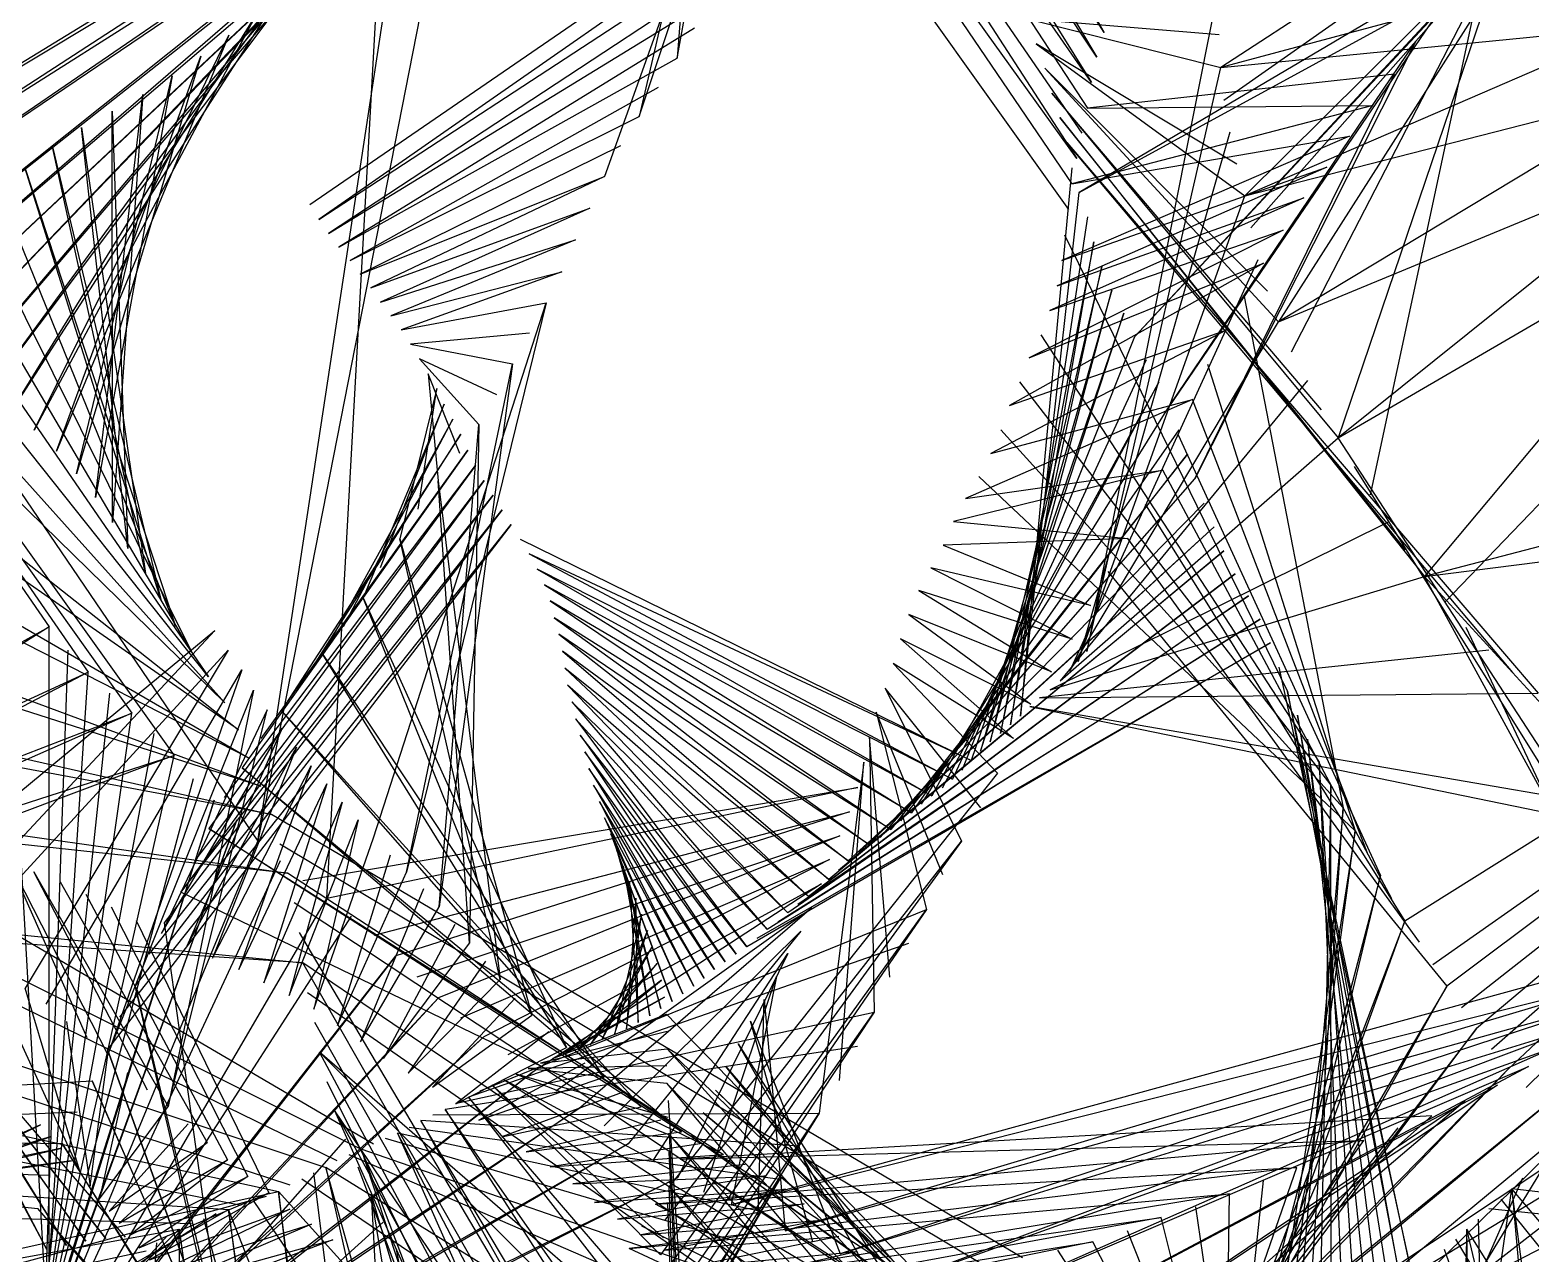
# Model space of a CAD drawing. Header units: metres. Extents: x -465 to 475, y -409 to 494.
# Drawn here: x -9.9 to 87.8, y 110.8 to 190.5 of the extents above; entities that cross this region are included whole.
import ezdxf

# ---------------------------------------------------------------- set-up
doc = ezdxf.new("R2010")
doc.units = ezdxf.units.M

msp = doc.modelspace()

# ---------------------------------------------------------------- linework, layer by layer
for p, q in [((38.498, 228.028, -606.218), (60.05, 190.338, -606.218)), ((37.39, 226.052, -606.218), (59.57, 188.728, -606.218)), ((60.05, 190.338, -606.218), (37.39, 226.052, -606.218)), ((36.168, 224.145, -606.218), (59.217, 187.087, -606.218)), ((59.57, 188.728, -606.218), (36.168, 224.145, -606.218)), ((34.772, 222.362, -606.218), (58.954, 185.428, -606.218)), ((59.217, 187.087, -606.218), (34.772, 222.362, -606.218)), ((38.132, 220.855, -606.218), (29.778, 184.873, -606.218)), ((34.756, 221.788, -606.218), (32.238, 188.673, -606.218)), ((32.238, 188.673, -606.218), (38.132, 220.855, -606.218)), ((41.616, 220.481, -606.218), (27.513, 180.961, -606.218)), ((29.778, 184.873, -606.218), (41.616, 220.481, -606.218)), ((33.301, 220.639, -606.218), (58.263, 182.141, -606.218)), ((58.599, 183.787, -606.218), (33.301, 220.639, -606.218)), ((31.885, 218.871, -606.218), (57.929, 180.496, -606.218)), ((58.263, 182.141, -606.218), (31.885, 218.871, -606.218)), ((57.746, 178.826, -606.218), (30.388, 217.172, -606.218)), ((22.831, 208.751, -606.218), (-25.617, 179.049, -606.218)), ((-25.617, 179.049, -606.218), (21.195, 207.184, -606.218)), ((21.195, 207.184, -606.218), (-24.067, 177.824, -606.218)), ((97.679, 207.618, -606.218), (67.628, 188.063, -606.218)), ((-24.067, 177.824, -606.218), (19.642, 205.535, -606.218)), ((19.642, 205.535, -606.218), (-22.419, 176.736, -606.218)), ((67.823, 185.945, -606.218), (93.965, 204.271, -606.218)), ((93.965, 204.271, -606.218), (69.199, 179.715, -606.218)), ((-22.419, 176.736, -606.218), (17.957, 204.022, -606.218)), ((17.957, 204.022, -606.218), (4.937, 137.718, -606.218)), ((16.194, 202.6, -606.218), (-19.331, 174.28, -606.218)), ((-19.331, 174.28, -606.218), (14.577, 201.013, -606.218)), ((14.577, 201.013, -606.218), (-17.932, 172.886, -606.218)), ((4.937, 137.718, -606.218), (14.577, 201.013, -606.218)), ((8.336, 179.148, -606.218), (39.179, 200.34, -606.218)), ((69.595, 177.625, -606.218), (90.195, 200.988, -606.218)), ((90.195, 200.988, -606.218), (71.395, 171.512, -606.218)), ((-17.932, 172.886, -606.218), (13.07, 199.323, -606.218)), ((13.07, 199.323, -606.218), (-16.605, 171.424, -606.218)), ((37.999, 198.409, -606.218), (8.906, 178.181, -606.218)), ((9.426, 133.972, -606.218), (13.07, 199.323, -606.218)), ((-16.605, 171.424, -606.218), (11.452, 197.738, -606.218)), ((11.452, 197.738, -606.218), (-15.24, 169.997, -606.218)), ((72.249, 169.564, -606.218), (86.647, 197.464, -606.218)), ((86.647, 197.464, -606.218), (75.275, 163.951, -606.218)), ((8.906, 178.181, -606.218), (36.863, 196.452, -606.218)), ((-15.24, 169.997, -606.218), (9.817, 196.17, -606.218)), ((9.817, 196.17, -606.218), (-13.775, 168.672, -606.218)), ((84.97, 195.61, -606.218), (58.416, 179.926, -606.218)), ((77.39, 160.26, -606.218), (84.97, 195.61, -606.218)), ((-13.775, 168.672, -606.218), (8.188, 194.597, -606.218)), ((8.188, 194.597, -606.218), (-12.357, 167.298, -606.218)), ((35.74, 194.487, -606.218), (9.538, 177.255, -606.218)), ((93.085, 194.894, -606.218), (67.628, 188.063, -606.218)), ((58.416, 179.926, -606.218), (83.474, 193.608, -606.218)), ((83.474, 193.608, -606.218), (62.031, 170.548, -606.218)), ((-12.357, 167.298, -606.218), (6.522, 193.062, -606.218)), ((6.522, 193.062, -606.218), (-11.014, 165.85, -606.218)), ((9.538, 177.255, -606.218), (34.522, 192.58, -606.218)), ((67.299, 192.302, -606.218), (58.909, 150.064, -606.218)), ((62.031, 170.548, -606.218), (81.834, 191.72, -606.218)), ((81.834, 191.72, -606.218), (64.287, 166.045, -606.218)), ((-11.014, 165.85, -606.218), (4.853, 191.531, -606.218)), ((4.853, 191.531, -606.218), (-9.618, 164.453, -606.218)), ((33.371, 190.631, -606.218), (10.222, 176.367, -606.218)), ((55.136, 191.212, -606.218), (67.628, 188.063, -606.218)), ((67.536, 190.188, -606.218), (55.136, 191.212, -606.218)), ((67.628, 188.063, -606.218), (94.633, 190.715, -606.218)), ((94.633, 190.715, -606.218), (69.199, 179.715, -606.218)), ((-9.618, 164.453, -606.218), (3.044, 190.168, -606.218)), ((3.044, 190.168, -606.218), (-8.177, 163.103, -606.218)), ((55.619, 189.603, -606.218), (69.199, 179.715, -606.218)), ((68.685, 181.779, -606.218), (55.619, 189.603, -606.218)), ((64.287, 166.045, -606.218), (80.312, 189.738, -606.218)), ((80.312, 189.738, -606.218), (65.947, 161.288, -606.218)), ((-8.177, 163.103, -606.218), (1.23, 188.812, -606.218)), ((1.23, 188.812, -606.218), (-6.876, 161.617, -606.218)), ((10.222, 176.367, -606.218), (32.238, 188.673, -606.218)), ((56.18, 188.019, -606.218), (71.395, 171.512, -606.218)), ((70.671, 173.513, -606.218), (56.18, 188.019, -606.218)), ((58.909, 150.064, -606.218), (67.628, 188.063, -606.218)), ((78.953, 187.639, -606.218), (58.954, 185.428, -606.218)), ((65.947, 161.288, -606.218), (78.953, 187.639, -606.218)), ((-6.876, 161.617, -606.218), (-0.628, 187.516, -606.218)), ((-0.628, 187.516, -606.218), (-5.639, 160.078, -606.218)), ((31.012, 186.77, -606.218), (10.944, 175.509, -606.218)), ((69.199, 179.715, -606.218), (96.59, 186.711, -606.218)), ((96.59, 186.711, -606.218), (71.395, 171.512, -606.218)), ((-32.512, 186.106, -606.218), (-8.642, 151.667, -606.218)), ((-5.639, 160.078, -606.218), (-2.54, 186.303, -606.218)), ((-2.54, 186.303, -606.218), (-4.521, 158.45, -606.218)), ((56.638, 186.403, -606.218), (75.275, 163.951, -606.218)), ((74.195, 165.783, -606.218), (56.638, 186.403, -606.218)), ((-31.108, 184.717, -606.218), (-6.098, 148.714, -606.218)), ((-4.535, 185.23, -606.218), (-3.513, 156.752, -606.218)), ((-4.521, 158.45, -606.218), (-4.535, 185.23, -606.218)), ((10.944, 175.509, -606.218), (29.778, 184.873, -606.218)), ((57.15, 184.802, -606.218), (80.899, 154.934, -606.218)), ((79.671, 156.671, -606.218), (57.15, 184.802, -606.218)), ((77.528, 185.585, -606.218), (57.929, 180.496, -606.218)), ((58.954, 185.428, -606.218), (77.528, 185.585, -606.218)), ((-6.532, 184.161, -606.218), (-2.379, 155.136, -606.218)), ((-3.513, 156.752, -606.218), (-6.532, 184.161, -606.218)), ((68.227, 183.856, -606.218), (58.349, 149.406, -606.218)), ((-29.799, 183.238, -606.218), (-3.257, 146.045, -606.218)), ((-8.42, 182.91, -606.218), (-1.371, 153.437, -606.218)), ((-2.379, 155.136, -606.218), (-8.42, 182.91, -606.218)), ((28.552, 182.971, -606.218), (11.607, 174.605, -606.218)), ((76.008, 183.6, -606.218), (57.284, 175.502, -606.218)), ((57.602, 183.184, -606.218), (88.288, 147.332, -606.218)), ((86.645, 148.684, -606.218), (57.602, 183.184, -606.218)), ((57.929, 180.496, -606.218), (76.008, 183.6, -606.218)), ((71.395, 171.512, -606.218), (98.763, 182.82, -606.218)), ((98.763, 182.82, -606.218), (75.275, 163.951, -606.218)), ((-10.228, 181.546, -606.218), (-0.426, 151.703, -606.218)), ((-1.371, 153.437, -606.218), (-10.228, 181.546, -606.218)), ((11.607, 174.605, -606.218), (27.513, 180.961, -606.218)), ((27.513, 180.961, -606.218), (12.298, 173.722, -606.218)), ((57.945, 181.539, -606.218), (54.595, 145.849, -606.218)), ((74.53, 181.583, -606.218), (56.976, 173.851, -606.218)), ((57.284, 175.502, -606.218), (74.53, 181.583, -606.218)), ((-27.049, 180.409, -606.218), (-0.505, 143.285, -606.218)), ((-0.426, 151.703, -606.218), (-11.907, 180.025, -606.218)), ((54.595, 145.849, -606.218), (58.416, 179.926, -606.218)), ((12.298, 173.722, -606.218), (26.565, 178.906, -606.218)), ((26.565, 178.906, -606.218), (12.924, 172.791, -606.218)), ((73.032, 179.583, -606.218), (56.505, 172.239, -606.218)), ((56.976, 173.851, -606.218), (73.032, 179.583, -606.218)), ((58.349, 149.406, -606.218), (69.199, 179.715, -606.218)), ((75.275, 163.951, -606.218), (100.989, 178.954, -606.218)), ((100.989, 178.954, -606.218), (80.899, 154.934, -606.218)), ((-13.498, 178.414, -606.218), (0.617, 150.026, -606.218)), ((58.957, 178.335, -606.218), (53.939, 145.287, -606.218)), ((71.695, 177.47, -606.218), (55.166, 169.163, -606.218)), ((56.505, 172.239, -606.218), (71.695, 177.47, -606.218)), ((57.458, 177.172, -606.218), (71.974, 147.452, -606.218)), ((0.617, 150.026, -606.218), (-15.132, 176.845, -606.218)), ((12.924, 172.791, -606.218), (25.619, 176.85, -606.218)), ((25.619, 176.85, -606.218), (13.61, 171.904, -606.218)), ((59.371, 176.707, -606.218), (53.282, 144.727, -606.218)), ((53.939, 145.287, -606.218), (59.371, 176.707, -606.218)), ((-20.82, 175.577, -606.218), (4.937, 137.718, -606.218)), ((-16.764, 175.274, -606.218), (1.737, 148.4, -606.218)), ((59.884, 175.107, -606.218), (52.624, 144.167, -606.218)), ((53.282, 144.727, -606.218), (59.884, 175.107, -606.218)), ((70.413, 175.323, -606.218), (53.886, 166.058, -606.218)), ((55.166, 169.163, -606.218), (70.413, 175.323, -606.218)), ((70.056, 175.549, -606.218), (57.792, 148.746, -606.218)), ((82.198, 153.25, -606.218), (103.202, 175.084, -606.218)), ((13.61, 171.904, -606.218), (24.737, 174.766, -606.218)), ((24.737, 174.766, -606.218), (14.269, 170.997, -606.218)), ((1.737, 148.4, -606.218), (-18.502, 173.822, -606.218)), ((60.549, 173.564, -606.218), (51.997, 143.572, -606.218)), ((52.624, 144.167, -606.218), (60.549, 173.564, -606.218)), ((69.157, 173.162, -606.218), (75.595, 139.879, -606.218)), ((-20.138, 172.255, -606.218), (2.783, 146.724, -606.218)), ((12.479, 137.929, -606.218), (23.704, 172.752, -606.218)), ((14.269, 170.997, -606.218), (23.704, 172.752, -606.218)), ((23.704, 172.752, -606.218), (14.616, 135.686, -606.218)), ((61.322, 172.072, -606.218), (51.381, 142.967, -606.218)), ((51.997, 143.572, -606.218), (61.322, 172.072, -606.218)), ((57.792, 148.746, -606.218), (71.395, 171.512, -606.218)), ((2.783, 146.724, -606.218), (-21.907, 170.841, -606.218)), ((22.623, 170.764, -606.218), (14.888, 170.062, -606.218)), ((14.888, 170.062, -606.218), (21.526, 168.785, -606.218)), ((50.798, 142.328, -606.218), (62.031, 170.548, -606.218)), ((67.976, 170.958, -606.218), (52.657, 162.934, -606.218)), ((53.886, 166.058, -606.218), (67.976, 170.958, -606.218)), ((55.908, 170.669, -606.218), (74.038, 142.857, -606.218)), ((15.473, 169.105, -606.218), (19.338, 164.826, -606.218)), ((20.503, 166.766, -606.218), (15.473, 169.105, -606.218)), ((14.616, 135.686, -606.218), (21.526, 168.785, -606.218)), ((16.031, 168.132, -606.218), (16.674, 161.172, -606.218)), ((18.082, 162.944, -606.218), (16.031, 168.132, -606.218)), ((21.526, 168.785, -606.218), (16.749, 133.444, -606.218)), ((62.781, 169.045, -606.218), (50.166, 141.74, -606.218)), ((66.776, 168.765, -606.218), (76.375, 138.391, -606.218)), ((-25.215, 167.747, -606.218), (3.672, 144.961, -606.218)), ((16.601, 167.167, -606.218), (14.186, 157.394, -606.218)), ((15.371, 159.322, -606.218), (16.601, 167.167, -606.218)), ((63.603, 167.579, -606.218), (48.821, 140.657, -606.218)), ((49.512, 141.175, -606.218), (63.603, 167.579, -606.218)), ((54.536, 167.606, -606.218), (74.793, 141.356, -606.218)), ((73.275, 167.701, -606.218), (57.173, 148.143, -606.218)), ((3.672, 144.961, -606.218), (-26.964, 166.307, -606.218)), ((17.075, 166.151, -606.218), (11.795, 153.555, -606.218)), ((12.921, 155.518, -606.218), (17.075, 166.151, -606.218)), ((65.799, 166.464, -606.218), (51.018, 160.004, -606.218)), ((52.657, 162.934, -606.218), (65.799, 166.464, -606.218)), ((77.19, 136.921, -606.218), (65.799, 166.464, -606.218)), ((124.156, 166.264, -606.218), (80.899, 154.934, -606.218)), ((17.642, 165.183, -606.218), (9.18, 149.862, -606.218)), ((10.514, 151.689, -606.218), (17.642, 165.183, -606.218)), ((48.151, 140.111, -606.218), (64.287, 166.045, -606.218)), ((18.166, 164.192, -606.218), (6.489, 146.223, -606.218)), ((7.866, 148.019, -606.218), (18.166, 164.192, -606.218)), ((16.749, 133.444, -606.218), (19.338, 164.826, -606.218)), ((19.338, 164.826, -606.218), (18.727, 131.063, -606.218)), ((64.894, 164.478, -606.218), (47.499, 139.544, -606.218)), ((53.318, 164.478, -606.218), (75.595, 139.879, -606.218)), ((57.173, 148.143, -606.218), (75.275, 163.951, -606.218)), ((64.861, 164.147, -606.218), (78.027, 135.465, -606.218)), ((98.675, 128.004, -606.218), (75.275, 163.951, -606.218)), ((-30.213, 163.15, -606.218), (4.387, 143.12, -606.218)), ((18.609, 163.161, -606.218), (3.931, 142.491, -606.218)), ((5.161, 144.391, -606.218), (18.609, 163.161, -606.218)), ((65.462, 162.896, -606.218), (46.143, 138.475, -606.218)), ((46.801, 139.035, -606.218), (65.462, 162.896, -606.218)), ((127.486, 162.57, -606.218), (79.62, 132.508, -606.218)), ((4.387, 143.12, -606.218), (-31.896, 161.634, -606.218)), ((19.119, 162.163, -606.218), (1.757, 138.526, -606.218)), ((2.766, 140.551, -606.218), (19.119, 162.163, -606.218)), ((45.459, 137.948, -606.218), (65.947, 161.288, -606.218)), ((63.855, 161.858, -606.218), (50.227, 158.523, -606.218)), ((51.018, 160.004, -606.218), (63.855, 161.858, -606.218)), ((51.887, 161.441, -606.218), (76.375, 138.391, -606.218)), ((78.779, 133.962, -606.218), (63.855, 161.858, -606.218)), ((76.314, 162.095, -606.218), (98.058, 127.237, -606.218)), ((19.669, 161.186, -606.218), (-0.071, 134.386, -606.218)), ((0.871, 136.443, -606.218), (19.669, 161.186, -606.218)), ((16.674, 161.172, -606.218), (20.727, 128.699, -606.218)), ((18.727, 131.063, -606.218), (16.674, 161.172, -606.218)), ((80.899, 154.934, -606.218), (126.998, 160.835, -606.218)), ((81.434, 129.681, -606.218), (125.842, 160.882, -606.218)), ((125.842, 160.882, -606.218), (82.342, 128.267, -606.218)), ((20.254, 160.229, -606.218), (-1.165, 132.404, -606.218)), ((-0.071, 134.386, -606.218), (20.254, 160.229, -606.218)), ((66.543, 159.717, -606.218), (44.728, 137.488, -606.218)), ((62.712, 159.635, -606.218), (79.62, 132.508, -606.218)), ((21.443, 158.327, -606.218), (-4.846, 124.142, -606.218)), ((-4.039, 126.256, -606.218), (21.443, 158.327, -606.218)), ((20.853, 159.281, -606.218), (-3.038, 128.285, -606.218)), ((-2.141, 130.363, -606.218), (20.853, 159.281, -606.218)), ((50.227, 158.523, -606.218), (61.591, 157.4, -606.218)), ((78.578, 158.496, -606.218), (56.529, 147.568, -606.218)), ((83.304, 126.89, -606.218), (124.294, 159.106, -606.218)), ((124.294, 159.106, -606.218), (84.288, 125.528, -606.218)), ((14.186, 157.394, -606.218), (22.78, 126.384, -606.218)), ((20.727, 128.699, -606.218), (14.186, 157.394, -606.218)), ((22.03, 157.372, -606.218), (51.381, 142.967, -606.218)), ((67.209, 158.174, -606.218), (43.365, 136.425, -606.218)), ((44.038, 136.968, -606.218), (67.209, 158.174, -606.218)), ((61.591, 157.4, -606.218), (49.558, 156.983, -606.218)), ((80.577, 131.126, -606.218), (61.591, 157.4, -606.218)), ((-36.651, 156.787, -606.218), (5.132, 141.291, -606.218)), ((22.616, 156.416, -606.218), (50.166, 141.74, -606.218)), ((51.381, 142.967, -606.218), (22.616, 156.416, -606.218)), ((67.825, 156.611, -606.218), (42.122, 135.225, -606.218)), ((42.746, 135.823, -606.218), (67.825, 156.611, -606.218)), ((49.558, 156.983, -606.218), (59.146, 153.043, -606.218)), ((85.269, 124.163, -606.218), (122.865, 157.234, -606.218)), ((122.865, 157.234, -606.218), (86.356, 122.882, -606.218)), ((23.133, 155.421, -606.218), (48.821, 140.657, -606.218)), ((50.166, 141.74, -606.218), (23.133, 155.421, -606.218)), ((48.761, 155.505, -606.218), (57.95, 150.847, -606.218)), ((59.146, 153.043, -606.218), (48.761, 155.505, -606.218)), ((5.132, 141.291, -606.218), (-38.204, 155.139, -606.218)), ((23.605, 154.404, -606.218), (47.499, 139.544, -606.218)), ((48.821, 140.657, -606.218), (23.605, 154.404, -606.218)), ((68.579, 155.109, -606.218), (40.802, 134.113, -606.218)), ((41.488, 134.638, -606.218), (68.579, 155.109, -606.218)), ((56.529, 147.568, -606.218), (80.899, 154.934, -606.218)), ((60.288, 155.266, -606.218), (82.342, 128.267, -606.218)), ((120.797, 111.332, -606.218), (80.899, 154.934, -606.218)), ((96.829, 125.7, -606.218), (80.899, 154.934, -606.218)), ((87.518, 121.669, -606.218), (121.554, 155.276, -606.218)), ((-11.496, 154.319, -606.218), (-8.653, 103.965, -606.218)), ((11.795, 153.555, -606.218), (25.047, 124.275, -606.218)), ((22.78, 126.384, -606.218), (11.795, 153.555, -606.218)), ((69.442, 153.667, -606.218), (39.445, 133.046, -606.218)), ((40.106, 133.601, -606.218), (69.442, 153.667, -606.218)), ((47.97, 154.024, -606.218), (56.616, 148.733, -606.218)), ((57.95, 150.847, -606.218), (47.97, 154.024, -606.218)), ((23.975, 153.345, -606.218), (46.143, 138.475, -606.218)), ((47.499, 139.544, -606.218), (23.975, 153.345, -606.218)), ((47.328, 152.472, -606.218), (55.275, 146.623, -606.218)), ((56.616, 148.733, -606.218), (47.328, 152.472, -606.218)), ((-8.642, 151.667, -606.218), (-33.137, 136.27, -606.218)), ((-32.897, 138.14, -606.218), (-8.642, 151.667, -606.218)), ((-8.653, 103.965, -606.218), (-8.642, 151.667, -606.218)), ((24.239, 152.256, -606.218), (44.728, 137.488, -606.218)), ((46.143, 138.475, -606.218), (24.239, 152.256, -606.218)), ((70.196, 152.166, -606.218), (38.111, 131.95, -606.218)), ((38.805, 132.465, -606.218), (70.196, 152.166, -606.218)), ((83.578, 151.631, -606.218), (96.178, 124.962, -606.218)), ((-43.196, 150.532, -606.218), (5.837, 139.447, -606.218)), ((-18.456, 134.384, -606.218), (2.139, 151.425, -606.218)), ((2.139, 151.425, -606.218), (-15.843, 132.126, -606.218)), ((24.548, 151.178, -606.218), (43.365, 136.425, -606.218)), ((44.728, 137.488, -606.218), (24.548, 151.178, -606.218)), ((70.861, 150.623, -606.218), (36.787, 130.84, -606.218)), ((37.451, 131.393, -606.218), (70.861, 150.623, -606.218)), ((46.788, 150.882, -606.218), (54.131, 144.4, -606.218)), ((55.275, 146.623, -606.218), (46.788, 150.882, -606.218)), ((-14.465, 131.084, -606.218), (3.002, 150.139, -606.218)), ((3.002, 150.139, -606.218), (-10.206, 128.135, -606.218)), ((-7.421, 150.147, -606.218), (-9.088, 103.219, -606.218)), ((9.18, 149.862, -606.218), (27.465, 122.342, -606.218)), ((25.047, 124.275, -606.218), (9.18, 149.862, -606.218)), ((24.777, 150.08, -606.218), (42.122, 135.225, -606.218)), ((43.365, 136.425, -606.218), (24.777, 150.08, -606.218)), ((85.091, 150.137, -606.218), (55.841, 147.044, -606.218)), ((5.837, 139.447, -606.218), (-44.696, 148.835, -606.218)), ((-6.098, 148.714, -606.218), (-33.366, 134.398, -606.218)), ((-33.137, 136.27, -606.218), (-6.098, 148.714, -606.218)), ((-9.088, 103.219, -606.218), (-6.098, 148.714, -606.218)), ((-8.83, 127.092, -606.218), (3.89, 148.87, -606.218)), ((3.89, 148.87, -606.218), (-4.823, 123.808, -606.218)), ((24.937, 148.97, -606.218), (40.802, 134.113, -606.218)), ((42.122, 135.225, -606.218), (24.937, 148.97, -606.218)), ((46.302, 149.274, -606.218), (53.088, 142.128, -606.218)), ((54.131, 144.4, -606.218), (46.302, 149.274, -606.218)), ((71.423, 149.039, -606.218), (80.182, 108.978, -606.218)), ((25.103, 147.861, -606.218), (39.445, 133.046, -606.218)), ((40.802, 134.113, -606.218), (25.103, 147.861, -606.218)), ((45.792, 147.674, -606.218), (50.756, 137.709, -606.218)), ((52.007, 139.874, -606.218), (45.792, 147.674, -606.218)), ((-4.716, 147.338, -606.218), (-9.486, 102.451, -606.218)), ((-4.823, 123.808, -606.218), (4.667, 147.531, -606.218)), ((4.667, 147.531, -606.218), (-0.887, 120.443, -606.218)), ((25.377, 146.774, -606.218), (38.111, 131.95, -606.218)), ((39.445, 133.046, -606.218), (25.377, 146.774, -606.218)), ((55.841, 147.044, -606.218), (88.288, 147.332, -606.218)), ((71.974, 147.452, -606.218), (79.475, 108.293, -606.218)), ((80.182, 108.978, -606.218), (71.974, 147.452, -606.218)), ((-3.257, 146.045, -606.218), (-33.773, 132.556, -606.218)), ((-33.366, 134.398, -606.218), (-3.257, 146.045, -606.218)), ((-9.486, 102.451, -606.218), (-3.257, 146.045, -606.218)), ((5.545, 146.255, -606.218), (-1.33, 131.711, -606.218)), ((-0.887, 120.443, -606.218), (5.545, 146.255, -606.218)), ((6.489, 146.223, -606.218), (29.894, 120.421, -606.218)), ((27.465, 122.342, -606.218), (6.489, 146.223, -606.218)), ((25.612, 145.677, -606.218), (36.787, 130.84, -606.218)), ((38.111, 131.95, -606.218), (25.612, 145.677, -606.218)), ((45.204, 146.101, -606.218), (48.476, 133.263, -606.218)), ((49.533, 135.529, -606.218), (45.204, 146.101, -606.218)), ((55.194, 146.472, -606.218), (96.861, 137.91, -606.218)), ((95.496, 139.541, -606.218), (55.194, 146.472, -606.218)), ((72.618, 145.9, -606.218), (78.727, 107.654, -606.218)), ((79.475, 108.293, -606.218), (72.618, 145.9, -606.218)), ((-1.826, 144.72, -606.218), (-9.85, 101.668, -606.218)), ((-1.33, 131.711, -606.218), (6.53, 145.06, -606.218)), ((6.53, 145.06, -606.218), (0.339, 130.915, -606.218)), ((0.339, 130.915, -606.218), (7.462, 143.823, -606.218)), ((7.462, 143.823, -606.218), (1.999, 130.099, -606.218)), ((25.921, 144.599, -606.218), (36.076, 130.349, -606.218)), ((36.787, 130.84, -606.218), (25.921, 144.599, -606.218)), ((44.759, 144.482, -606.218), (45.075, 126.584, -606.218)), ((46.098, 128.865, -606.218), (44.759, 144.482, -606.218)), ((73.272, 144.352, -606.218), (77.251, 106.354, -606.218)), ((78.02, 106.968, -606.218), (73.272, 144.352, -606.218)), ((-48.965, 143.553, -606.218), (6.868, 135.634, -606.218)), ((-0.505, 143.285, -606.218), (-34.057, 130.692, -606.218)), ((-33.773, 132.556, -606.218), (-0.505, 143.285, -606.218)), ((-9.85, 101.668, -606.218), (-0.505, 143.285, -606.218)), ((26.221, 143.519, -606.218), (35.36, 129.866, -606.218)), ((36.076, 130.349, -606.218), (26.221, 143.519, -606.218)), ((44.384, 142.845, -606.218), (41.492, 120.003, -606.218)), ((42.815, 122.124, -606.218), (44.384, 142.845, -606.218)), ((74.038, 142.857, -606.218), (75.645, 105.216, -606.218)), ((76.461, 105.767, -606.218), (74.038, 142.857, -606.218)), ((6.868, 135.634, -606.218), (-50.362, 141.77, -606.218)), ((0.728, 141.775, -606.218), (-10.223, 100.889, -606.218)), ((1.999, 130.099, -606.218), (8.416, 142.604, -606.218)), ((8.416, 142.604, -606.218), (3.696, 129.365, -606.218)), ((3.931, 142.491, -606.218), (32.523, 118.788, -606.218)), ((29.894, 120.421, -606.218), (3.931, 142.491, -606.218)), ((26.495, 142.431, -606.218), (34.664, 129.354, -606.218)), ((35.36, 129.866, -606.218), (26.495, 142.431, -606.218)), ((53.088, 142.128, -606.218), (31.712, 115.237, -606.218)), ((3.696, 129.365, -606.218), (9.443, 141.444, -606.218)), ((9.443, 141.444, -606.218), (5.33, 128.497, -606.218)), ((7.871, 135.149, -606.218), (43.995, 141.212, -606.218)), ((43.995, 141.212, -606.218), (9.426, 133.972, -606.218)), ((26.785, 141.348, -606.218), (34.002, 128.799, -606.218)), ((34.664, 129.354, -606.218), (26.785, 141.348, -606.218)), ((74.793, 141.356, -606.218), (74.023, 104.103, -606.218)), ((74.816, 104.685, -606.218), (74.793, 141.356, -606.218)), ((12.465, 117.982, -606.218), (-25.316, 140.132, -606.218)), ((2.087, 140.376, -606.218), (-10.594, 100.108, -606.218)), ((-10.223, 100.889, -606.218), (2.087, 140.376, -606.218)), ((5.33, 128.497, -606.218), (10.437, 140.257, -606.218)), ((10.437, 140.257, -606.218), (6.982, 127.667, -606.218)), ((27.182, 140.3, -606.218), (33.32, 128.269, -606.218)), ((34.002, 128.799, -606.218), (27.182, 140.3, -606.218)), ((75.595, 139.879, -606.218), (72.377, 103.023, -606.218)), ((73.189, 103.579, -606.218), (75.595, 139.879, -606.218)), ((3.564, 139.103, -606.218), (-10.968, 99.33, -606.218)), ((-10.594, 100.108, -606.218), (3.564, 139.103, -606.218)), ((54.714, 110.583, -606.218), (5.837, 139.447, -606.218)), ((6.982, 127.667, -606.218), (11.474, 139.107, -606.218)), ((11.474, 139.107, -606.218), (8.597, 126.765, -606.218)), ((12.505, 131.583, -606.218), (43.459, 139.62, -606.218)), ((43.459, 139.62, -606.218), (13.917, 130.239, -606.218)), ((27.512, 139.228, -606.218), (32.608, 127.779, -606.218)), ((33.32, 128.269, -606.218), (27.512, 139.228, -606.218)), ((1.757, 138.526, -606.218), (35.253, 117.324, -606.218)), ((32.523, 118.788, -606.218), (1.757, 138.526, -606.218)), ((8.597, 126.765, -606.218), (12.479, 137.929, -606.218)), ((15.31, 128.874, -606.218), (42.828, 138.064, -606.218)), ((42.828, 138.064, -606.218), (16.698, 127.504, -606.218)), ((27.92, 138.183, -606.218), (31.911, 127.268, -606.218)), ((32.608, 127.779, -606.218), (27.92, 138.183, -606.218)), ((76.375, 138.391, -606.218), (70.716, 101.966, -606.218)), ((71.554, 102.482, -606.218), (76.375, 138.391, -606.218)), ((-10.968, 99.33, -606.218), (4.937, 137.718, -606.218)), ((6.368, 137.545, -606.218), (52.438, 109.974, -606.218)), ((28.306, 137.131, -606.218), (31.171, 126.823, -606.218)), ((31.911, 127.268, -606.218), (28.306, 137.131, -606.218)), ((50.756, 137.709, -606.218), (31.15, 110.791, -606.218)), ((31.449, 113.012, -606.218), (50.756, 137.709, -606.218)), ((-53.766, 135.893, -606.218), (7.875, 129.801, -606.218)), ((-25.064, 136.042, -606.218), (11.665, 117.656, -606.218)), ((-11.317, 136.527, -606.218), (-4.823, 123.808, -606.218)), ((-6.161, 124.9, -606.218), (-11.317, 136.527, -606.218)), ((6.397, 136.426, -606.218), (-11.274, 98.522, -606.218)), ((13.547, 136.807, -606.218), (10.122, 125.719, -606.218)), ((18.153, 126.206, -606.218), (42.162, 136.522, -606.218)), ((42.162, 136.522, -606.218), (19.66, 124.969, -606.218)), ((28.727, 136.091, -606.218), (30.453, 126.343, -606.218)), ((31.171, 126.823, -606.218), (28.727, 136.091, -606.218)), ((-9.65, 135.724, -606.218), (-0.887, 120.443, -606.218)), ((-2.244, 121.511, -606.218), (-9.65, 135.724, -606.218)), ((-7.919, 135.073, -606.218), (1.648, 118.1, -606.218)), ((47.853, 108.904, -606.218), (6.868, 135.634, -606.218)), ((10.122, 125.719, -606.218), (14.616, 135.686, -606.218)), ((21.234, 123.817, -606.218), (41.645, 134.924, -606.218)), ((41.645, 134.924, -606.218), (22.792, 122.644, -606.218)), ((29.129, 135.044, -606.218), (29.703, 125.913, -606.218)), ((30.453, 126.343, -606.218), (29.129, 135.044, -606.218)), ((78.027, 135.465, -606.218), (68.97, 101.06, -606.218)), ((69.862, 101.475, -606.218), (78.027, 135.465, -606.218)), ((7.875, 129.801, -606.218), (-55.026, 134.011, -606.218)), ((10.108, 116.91, -606.218), (-24.995, 133.994, -606.218)), ((-11.274, 98.522, -606.218), (9.426, 133.972, -606.218)), ((-6.257, 134.261, -606.218), (2.963, 116.98, -606.218)), ((35.253, 117.324, -606.218), (-0.071, 134.386, -606.218)), ((15.729, 134.61, -606.218), (11.631, 124.649, -606.218)), ((29.56, 134.009, -606.218), (28.952, 125.487, -606.218)), ((29.703, 125.913, -606.218), (29.56, 134.009, -606.218)), ((-4.603, 133.434, -606.218), (4.3, 115.887, -606.218)), ((7.312, 133.71, -606.218), (45.556, 108.38, -606.218)), ((11.631, 124.649, -606.218), (16.749, 133.444, -606.218)), ((19.408, 121.466, -606.218), (48.476, 133.263, -606.218)), ((24.34, 121.459, -606.218), (41.003, 133.373, -606.218)), ((41.003, 133.373, -606.218), (25.97, 120.388, -606.218)), ((29.928, 132.95, -606.218), (28.17, 125.12, -606.218)), ((28.952, 125.487, -606.218), (29.928, 132.95, -606.218)), ((48.476, 133.263, -606.218), (30.039, 106.45, -606.218)), ((30.676, 108.599, -606.218), (48.476, 133.263, -606.218)), ((-20.981, 132.069, -606.218), (-4.963, 111.852, -606.218)), ((-3.666, 111.933, -606.218), (-20.981, 132.069, -606.218)), ((11.013, 132.839, -606.218), (-11.593, 97.719, -606.218)), ((-2.981, 132.546, -606.218), (5.659, 114.822, -606.218)), ((-1.165, 132.404, -606.218), (3.149, 101.701, -606.218)), ((17.775, 132.284, -606.218), (13.127, 123.561, -606.218)), ((79.62, 132.508, -606.218), (67.218, 100.163, -606.218)), ((68.087, 100.625, -606.218), (79.62, 132.508, -606.218)), ((-20.281, 131.319, -606.218), (-6.248, 111.666, -606.218)), ((-4.963, 111.852, -606.218), (-20.281, 131.319, -606.218)), ((7.628, 131.76, -606.218), (25.319, 101.864, -606.218)), ((13.127, 123.561, -606.218), (18.727, 131.063, -606.218)), ((47.299, 131.057, -606.218), (18.65, 121.051, -606.218)), ((30.301, 131.893, -606.218), (27.36, 124.818, -606.218)), ((27.499, 119.178, -606.218), (40.287, 131.854, -606.218)), ((28.17, 125.12, -606.218), (30.301, 131.893, -606.218)), ((40.287, 131.854, -606.218), (29.055, 118.003, -606.218)), ((-19.598, 130.553, -606.218), (-7.518, 111.392, -606.218)), ((-6.248, 111.666, -606.218), (-19.598, 130.553, -606.218)), ((-13.048, 130.097, -606.218), (-6.61, 116.07, -606.218)), ((13.917, 130.239, -606.218), (-11.949, 96.932, -606.218)), ((-11.593, 97.719, -606.218), (13.917, 130.239, -606.218)), ((30.585, 130.808, -606.218), (26.58, 124.446, -606.218)), ((27.36, 124.818, -606.218), (30.585, 130.808, -606.218)), ((30.68, 116.925, -606.218), (39.451, 130.397, -606.218)), ((39.451, 130.397, -606.218), (32.281, 115.812, -606.218)), ((96.568, 130.705, -606.218), (35.751, 114.037, -606.218)), ((-18.864, 129.837, -606.218), (-8.791, 111.133, -606.218)), ((-7.518, 111.392, -606.218), (-18.864, 129.837, -606.218)), ((-8.791, 111.133, -606.218), (-18.155, 129.096, -606.218)), ((24.696, 100.305, -606.218), (7.875, 129.801, -606.218)), ((40.957, 107.375, -606.218), (7.875, 129.801, -606.218)), ((19.754, 129.904, -606.218), (14.72, 122.621, -606.218)), ((30.936, 129.743, -606.218), (25.771, 124.145, -606.218)), ((26.58, 124.446, -606.218), (30.936, 129.743, -606.218)), ((-6.61, 116.07, -606.218), (-10.206, 128.135, -606.218)), ((-3.038, 128.285, -606.218), (3.595, 100.777, -606.218)), ((3.149, 101.701, -606.218), (-3.038, 128.285, -606.218)), ((14.72, 122.621, -606.218), (20.727, 128.699, -606.218)), ((31.217, 128.657, -606.218), (24.947, 123.883, -606.218)), ((25.771, 124.145, -606.218), (31.217, 128.657, -606.218)), ((33.982, 114.859, -606.218), (38.708, 128.891, -606.218)), ((35.751, 114.037, -606.218), (94.96, 128.984, -606.218)), ((38.708, 128.891, -606.218), (35.751, 114.037, -606.218)), ((94.96, 128.984, -606.218), (39.267, 112.352, -606.218)), ((82.342, 128.267, -606.218), (65.389, 99.433, -606.218)), ((66.309, 99.784, -606.218), (82.342, 128.267, -606.218)), ((-24.891, 127.851, -606.218), (9.359, 116.479, -606.218)), ((16.698, 127.504, -606.218), (-12.286, 96.136, -606.218)), ((-11.949, 96.932, -606.218), (16.698, 127.504, -606.218)), ((8.181, 127.85, -606.218), (38.72, 106.636, -606.218)), ((21.704, 127.498, -606.218), (16.321, 121.696, -606.218)), ((31.417, 127.554, -606.218), (24.145, 123.563, -606.218)), ((24.947, 123.883, -606.218), (31.417, 127.554, -606.218)), ((37.525, 113.228, -606.218), (37.908, 127.415, -606.218)), ((37.908, 127.415, -606.218), (39.267, 112.352, -606.218)), ((39.267, 112.352, -606.218), (93.228, 127.386, -606.218)), ((93.228, 127.386, -606.218), (42.863, 110.844, -606.218)), ((16.321, 121.696, -606.218), (22.78, 126.384, -606.218)), ((17.884, 120.652, -606.218), (45.075, 126.584, -606.218)), ((24.145, 123.563, -606.218), (31.552, 126.441, -606.218)), ((45.075, 126.584, -606.218), (28.842, 102.13, -606.218)), ((29.402, 104.3, -606.218), (45.075, 126.584, -606.218)), ((31.552, 126.441, -606.218), (59.963, 97.118, -606.218)), ((7.041, 115.321, -606.218), (-24.93, 125.802, -606.218)), ((-7.507, 125.981, -606.218), (-5.983, 115.258, -606.218)), ((8.635, 125.928, -606.218), (24.037, 98.76, -606.218)), ((23.895, 125.31, -606.218), (17.826, 120.621, -606.218)), ((31.593, 125.32, -606.218), (23.335, 123.262, -606.218)), ((37.015, 125.993, -606.218), (42.863, 110.844, -606.218)), ((41.08, 111.634, -606.218), (37.015, 125.993, -606.218)), ((42.863, 110.844, -606.218), (91.471, 125.817, -606.218)), ((91.471, 125.817, -606.218), (46.193, 108.82, -606.218)), ((84.288, 125.528, -606.218), (63.621, 98.568, -606.218)), ((64.499, 99.013, -606.218), (84.288, 125.528, -606.218)), ((105.432, 125.753, -606.218), (67.528, 96.321, -606.218)), ((19.66, 124.969, -606.218), (-12.622, 95.34, -606.218)), ((-12.286, 96.136, -606.218), (19.66, 124.969, -606.218)), ((-4.846, 124.142, -606.218), (3.96, 99.818, -606.218)), ((3.595, 100.777, -606.218), (-4.846, 124.142, -606.218)), ((43.978, 124.337, -606.218), (17.127, 120.237, -606.218)), ((17.826, 120.621, -606.218), (25.047, 124.275, -606.218)), ((23.335, 123.262, -606.218), (31.599, 124.199, -606.218)), ((31.599, 124.199, -606.218), (57.385, 95.685, -606.218)), ((59.963, 97.118, -606.218), (31.599, 124.199, -606.218)), ((36.222, 124.512, -606.218), (46.193, 108.82, -606.218)), ((44.568, 109.899, -606.218), (36.222, 124.512, -606.218)), ((46.193, 108.82, -606.218), (89.597, 124.39, -606.218)), ((89.597, 124.39, -606.218), (49.462, 106.696, -606.218)), ((-5.983, 115.258, -606.218), (-4.823, 123.808, -606.218)), ((8.949, 123.979, -606.218), (30.126, 102.808, -606.218)), ((23.282, 97.26, -606.218), (8.949, 123.979, -606.218)), ((32.275, 103.775, -606.218), (8.949, 123.979, -606.218)), ((26.222, 123.266, -606.218), (19.335, 119.552, -606.218)), ((22.792, 122.644, -606.218), (-12.998, 94.563, -606.218)), ((-12.622, 95.34, -606.218), (22.792, 122.644, -606.218)), ((-3.542, 122.65, -606.218), (-5.366, 114.438, -606.218)), ((19.335, 119.552, -606.218), (27.465, 122.342, -606.218)), ((20.978, 122.184, -606.218), (31.712, 115.237, -606.218)), ((31.739, 116.358, -606.218), (20.978, 122.184, -606.218)), ((21.763, 122.545, -606.218), (31.733, 118.6, -606.218)), ((31.661, 119.719, -606.218), (21.763, 122.545, -606.218)), ((31.559, 123.078, -606.218), (22.547, 122.908, -606.218)), ((22.547, 122.908, -606.218), (31.551, 121.957, -606.218)), ((35.412, 123.041, -606.218), (49.462, 106.696, -606.218)), ((47.797, 107.711, -606.218), (35.412, 123.041, -606.218)), ((49.462, 106.696, -606.218), (87.667, 123.038, -606.218)), ((87.667, 123.038, -606.218), (52.591, 104.369, -606.218)), ((86.356, 122.882, -606.218), (61.805, 97.808, -606.218)), ((62.711, 98.192, -606.218), (86.356, 122.882, -606.218)), ((-42.662, 120.059, -606.218), (-5.838, 122.108, -606.218)), ((-24.843, 121.705, -606.218), (6.282, 114.909, -606.218)), ((-5.838, 122.108, -606.218), (4.352, 98.87, -606.218)), ((3.96, 99.818, -606.218), (-5.838, 122.108, -606.218)), ((9.431, 122.063, -606.218), (22.399, 95.832, -606.218)), ((20.176, 121.861, -606.218), (31.15, 110.791, -606.218)), ((31.343, 111.895, -606.218), (20.176, 121.861, -606.218)), ((28.661, 121.358, -606.218), (20.834, 118.468, -606.218)), ((31.551, 121.957, -606.218), (55.095, 93.821, -606.218)), ((57.385, 95.685, -606.218), (31.551, 121.957, -606.218)), ((34.742, 121.502, -606.218), (52.591, 104.369, -606.218)), ((51.049, 105.564, -606.218), (34.742, 121.502, -606.218)), ((52.591, 104.369, -606.218), (85.648, 121.825, -606.218)), ((85.648, 121.825, -606.218), (55.761, 102.098, -606.218)), ((25.97, 120.388, -606.218), (-13.423, 93.81, -606.218)), ((-12.998, 94.563, -606.218), (25.97, 120.388, -606.218)), ((-5.366, 114.438, -606.218), (-0.887, 120.443, -606.218)), ((17.127, 120.237, -606.218), (28.842, 102.13, -606.218)), ((29.084, 103.225, -606.218), (17.127, 120.237, -606.218)), ((18.65, 121.051, -606.218), (30.039, 106.45, -606.218)), ((30.318, 107.536, -606.218), (18.65, 121.051, -606.218)), ((20.834, 118.468, -606.218), (29.894, 120.421, -606.218)), ((31.654, 120.84, -606.218), (35.494, 63.566, -606.218)), ((55.761, 102.098, -606.218), (83.534, 120.785, -606.218)), ((83.534, 120.785, -606.218), (59.044, 99.994, -606.218)), ((88.636, 120.414, -606.218), (59.963, 97.118, -606.218)), ((60.871, 97.498, -606.218), (88.636, 120.414, -606.218)), ((65.095, 98.234, -606.218), (92.163, 120.633, -606.218)), ((-6.83, 120.074, -606.218), (-40.784, 118.589, -606.218)), ((-9.201, 119.243, -606.218), (-26.901, 111.421, -606.218)), ((-25.613, 111.249, -606.218), (-9.201, 119.243, -606.218)), ((3.861, 113.987, -606.218), (-24.857, 119.656, -606.218)), ((0.415, 119.309, -606.218), (-4.734, 113.63, -606.218)), ((9.946, 120.157, -606.218), (21.57, 98.874, -606.218)), ((21.408, 94.476, -606.218), (9.946, 120.157, -606.218)), ((23.654, 99.974, -606.218), (9.946, 120.157, -606.218)), ((15.55, 119.53, -606.218), (27.674, 97.8, -606.218)), ((40.218, 117.852, -606.218), (15.55, 119.53, -606.218)), ((27.947, 98.888, -606.218), (15.55, 119.53, -606.218)), ((16.336, 119.889, -606.218), (41.492, 120.003, -606.218)), ((31.18, 119.559, -606.218), (22.405, 117.492, -606.218)), ((41.492, 120.003, -606.218), (27.674, 97.8, -606.218)), ((28.241, 99.97, -606.218), (41.492, 120.003, -606.218)), ((81.374, 119.844, -606.218), (32.46, 117.013, -606.218)), ((33.941, 120.026, -606.218), (55.761, 102.098, -606.218)), ((54.185, 103.246, -606.218), (33.941, 120.026, -606.218)), ((59.044, 99.994, -606.218), (81.374, 119.844, -606.218)), ((-40.784, 118.589, -606.218), (-7.793, 118.026, -606.218)), ((-8.504, 118.49, -606.218), (-29.407, 112.099, -606.218)), ((-28.166, 111.715, -606.218), (-8.504, 118.49, -606.218)), ((10.643, 118.309, -606.218), (-22.157, 81.051, -606.218)), ((13.234, 118.375, -606.218), (35.925, 111.718, -606.218)), ((14.034, 118.701, -606.218), (25.589, 92.621, -606.218)), ((37.502, 113.658, -606.218), (14.034, 118.701, -606.218)), ((26.631, 94.607, -606.218), (14.034, 118.701, -606.218)), ((14.8, 119.102, -606.218), (38.933, 115.708, -606.218)), ((22.405, 117.492, -606.218), (32.523, 118.788, -606.218)), ((31.733, 118.6, -606.218), (53.719, 92.415, -606.218)), ((55.095, 93.821, -606.218), (31.733, 118.6, -606.218)), ((34.756, 63.358, -606.218), (31.733, 118.6, -606.218)), ((33.16, 118.539, -606.218), (59.044, 99.994, -606.218)), ((57.379, 101.009, -606.218), (33.16, 118.539, -606.218)), ((79.155, 119.054, -606.218), (62.107, 97.585, -606.218)), ((90.133, 118.492, -606.218), (67.528, 96.321, -606.218)), ((-7.818, 117.727, -606.218), (-31.923, 112.747, -606.218)), ((-30.664, 112.427, -606.218), (-7.818, 117.727, -606.218)), ((29.055, 118.003, -606.218), (-13.805, 93.035, -606.218)), ((-13.423, 93.81, -606.218), (29.055, 118.003, -606.218)), ((-7.793, 118.026, -606.218), (4.754, 97.926, -606.218)), ((4.352, 98.87, -606.218), (-7.793, 118.026, -606.218)), ((-4.734, 113.63, -606.218), (1.648, 118.1, -606.218)), ((1.648, 118.1, -606.218), (-4.079, 112.84, -606.218)), ((10.871, 117.314, -606.218), (32.809, 107.811, -606.218)), ((11.665, 117.656, -606.218), (22.173, 85.573, -606.218)), ((34.298, 109.82, -606.218), (11.665, 117.656, -606.218)), ((23.099, 87.613, -606.218), (11.665, 117.656, -606.218)), ((33.878, 118.037, -606.218), (23.977, 116.517, -606.218)), ((23.977, 116.517, -606.218), (35.253, 117.324, -606.218)), ((76.946, 118.235, -606.218), (30.823, 114.083, -606.218)), ((31.703, 117.479, -606.218), (34.392, 63.236, -606.218)), ((32.46, 117.013, -606.218), (76.946, 118.235, -606.218)), ((58.208, 96.224, -606.218), (90.942, 117.97, -606.218)), ((62.107, 97.585, -606.218), (76.946, 118.235, -606.218)), ((74.724, 117.451, -606.218), (65.192, 95.2, -606.218)), ((73.201, 91.057, -606.218), (89.438, 117.794, -606.218)), ((-39.001, 117.004, -606.218), (-9.399, 113.8, -606.218)), ((-8.695, 115.95, -606.218), (-39.001, 117.004, -606.218)), ((-7.191, 116.915, -606.218), (-34.447, 113.359, -606.218)), ((-33.177, 113.088, -606.218), (-7.191, 116.915, -606.218)), ((-4.079, 112.84, -606.218), (2.963, 116.98, -606.218)), ((2.963, 116.98, -606.218), (-3.398, 112.073, -606.218)), ((9.359, 116.479, -606.218), (18.847, 74.909, -606.218)), ((29.686, 103.911, -606.218), (9.359, 116.479, -606.218)), ((20.161, 78.003, -606.218), (9.359, 116.479, -606.218)), ((11.444, 116.504, -606.218), (20.315, 93.201, -606.218)), ((36.659, 116.676, -606.218), (25.455, 115.405, -606.218)), ((72.585, 116.464, -606.218), (29.11, 111.195, -606.218)), ((30.823, 114.083, -606.218), (72.585, 116.464, -606.218)), ((60.623, 98.851, -606.218), (32.46, 117.013, -606.218)), ((92.069, 116.724, -606.218), (57.385, 95.685, -606.218)), ((65.192, 95.2, -606.218), (72.585, 116.464, -606.218)), ((-24.879, 115.562, -606.218), (3.034, 113.737, -606.218)), ((32.281, 115.812, -606.218), (-14.207, 92.271, -606.218)), ((-13.805, 93.035, -606.218), (32.281, 115.812, -606.218)), ((-3.398, 112.073, -606.218), (4.3, 115.887, -606.218)), ((4.3, 115.887, -606.218), (-2.787, 111.249, -606.218)), ((7.798, 115.737, -606.218), (28.02, 102.047, -606.218)), ((8.573, 116.12, -606.218), (16.507, 53.15, -606.218)), ((25.455, 115.405, -606.218), (38.01, 115.92, -606.218)), ((38.933, 115.708, -606.218), (25.589, 92.621, -606.218)), ((38.01, 115.92, -606.218), (26.849, 114.19, -606.218)), ((27.059, 95.644, -606.218), (38.933, 115.708, -606.218)), ((31.698, 115.516, -606.218), (62.107, 97.585, -606.218)), ((70.386, 115.62, -606.218), (67.912, 92.408, -606.218)), ((87.279, 115.781, -606.218), (75.491, 88.971, -606.218)), ((-41.628, 104.367, -606.218), (6.282, 114.909, -606.218)), ((5.486, 114.574, -606.218), (-41.217, 101.93, -606.218)), ((-2.787, 111.249, -606.218), (5.659, 114.822, -606.218)), ((5.659, 114.822, -606.218), (-2.123, 110.467, -606.218)), ((6.282, 114.909, -606.218), (13.611, 51.279, -606.218)), ((22.415, 97.068, -606.218), (6.282, 114.909, -606.218)), ((14.546, 51.948, -606.218), (6.282, 114.909, -606.218)), ((12.31, 114.73, -606.218), (13.417, 94.163, -606.218)), ((19.163, 91.98, -606.218), (12.31, 114.73, -606.218)), ((15.529, 95.206, -606.218), (12.31, 114.73, -606.218)), ((26.849, 114.19, -606.218), (39.301, 115.063, -606.218)), ((68.194, 114.755, -606.218), (27.778, 108.112, -606.218)), ((39.301, 115.063, -606.218), (28.347, 113.105, -606.218)), ((29.11, 111.195, -606.218), (68.194, 114.755, -606.218)), ((31.712, 115.237, -606.218), (52.518, 90.858, -606.218)), ((53.719, 92.415, -606.218), (31.712, 115.237, -606.218)), ((33.667, 62.985, -606.218), (31.712, 115.237, -606.218)), ((67.912, 92.408, -606.218), (68.194, 114.755, -606.218)), ((82.215, 85.209, -606.218), (86.591, 115.076, -606.218)), ((85.861, 114.416, -606.218), (114.481, 78.765, -606.218)), ((86.591, 115.076, -606.218), (90.732, 68.237, -606.218)), ((118.094, 111.489, -606.218), (86.591, 115.076, -606.218)), ((115.165, 81.233, -606.218), (86.591, 115.076, -606.218)), ((92.529, 70.113, -606.218), (86.591, 115.076, -606.218)), ((-38.704, 89.851, -606.218), (3.034, 113.737, -606.218)), ((2.22, 113.446, -606.218), (-38.122, 87.45, -606.218)), ((0.613, 112.814, -606.218), (-25.187, 113.536, -606.218)), ((-9.399, 113.8, -606.218), (5.064, 96.948, -606.218)), ((4.754, 97.926, -606.218), (-9.399, 113.8, -606.218)), ((-2.123, 110.467, -606.218), (7.013, 113.749, -606.218)), ((7.013, 113.749, -606.218), (-1.524, 109.634, -606.218)), ((3.034, 113.737, -606.218), (11.247, 49.333, -606.218)), ((12.69, 89.24, -606.218), (3.034, 113.737, -606.218)), ((12.105, 50.1, -606.218), (3.034, 113.737, -606.218)), ((4.678, 114.268, -606.218), (18.432, 94.053, -606.218)), ((28.347, 113.105, -606.218), (40.51, 114.096, -606.218)), ((40.51, 114.096, -606.218), (29.894, 112.092, -606.218)), ((63.672, 96.422, -606.218), (30.823, 114.083, -606.218)), ((31.62, 114.12, -606.218), (33.301, 62.87, -606.218)), ((55.864, 94.436, -606.218), (94.275, 114.193, -606.218)), ((65.992, 113.919, -606.218), (69.326, 91.064, -606.218)), ((85.094, 113.8, -606.218), (119.788, 110.203, -606.218)), ((-35.21, 78.007, -606.218), (-0.174, 112.458, -606.218)), ((-26.806, 107.609, -606.218), (-0.174, 112.458, -606.218)), ((13.096, 112.918, -606.218), (-24.025, 79.256, -606.218)), ((-1.524, 109.634, -606.218), (8.443, 112.782, -606.218)), ((8.443, 112.782, -606.218), (-0.956, 108.779, -606.218)), ((-0.174, 112.458, -606.218), (8.666, 47.046, -606.218)), ((0.168, 81.004, -606.218), (-0.174, 112.458, -606.218)), ((9.521, 47.812, -606.218), (-0.174, 112.458, -606.218)), ((1.409, 113.15, -606.218), (8.568, 86.412, -606.218)), ((63.745, 113.212, -606.218), (27.234, 106.524, -606.218)), ((27.778, 108.112, -606.218), (63.745, 113.212, -606.218)), ((29.894, 112.092, -606.218), (41.644, 113.041, -606.218)), ((29.924, 112.664, -606.218), (65.192, 95.2, -606.218)), ((41.644, 113.041, -606.218), (31.446, 111.086, -606.218)), ((69.326, 91.064, -606.218), (63.745, 113.212, -606.218)), ((83.652, 112.459, -606.218), (82, 57, -606.218)), ((90.871, 81.854, -606.218), (83.652, 112.459, -606.218)), ((110.659, 69.269, -606.218), (83.652, 112.459, -606.218)), ((84.708, 59.799, -606.218), (83.652, 112.459, -606.218)), ((84.391, 113.11, -606.218), (85.071, 84.013, -606.218)), ((-0.931, 112.042, -606.218), (-34.27, 75.722, -606.218)), ((-1.654, 111.568, -606.218), (-4.142, 78.475, -606.218)), ((-0.956, 108.779, -606.218), (9.834, 111.758, -606.218)), ((9.834, 111.758, -606.218), (-0.411, 107.91, -606.218)), ((35.925, 111.718, -606.218), (22.173, 85.573, -606.218)), ((23.51, 88.657, -606.218), (35.925, 111.718, -606.218)), ((59.305, 111.642, -606.218), (26.614, 104.963, -606.218)), ((27.234, 106.524, -606.218), (59.305, 111.642, -606.218)), ((31.446, 111.086, -606.218), (42.764, 111.972, -606.218)), ((42.764, 111.972, -606.218), (32.911, 109.957, -606.218)), ((70.602, 89.59, -606.218), (59.305, 111.642, -606.218)), ((61.548, 112.362, -606.218), (70.602, 89.59, -606.218)), ((82.917, 111.805, -606.218), (109.915, 66.818, -606.218)), ((-2.333, 111.034, -606.218), (-27.376, 105.641, -606.218)), ((13.944, 111.134, -606.218), (18.084, 90.693, -606.218)), ((66.59, 93.841, -606.218), (29.11, 111.195, -606.218)), ((32.911, 109.957, -606.218), (43.975, 111.007, -606.218)), ((43.975, 111.007, -606.218), (34.328, 108.768, -606.218)), ((57.013, 111.096, -606.218), (71.752, 88.015, -606.218)), ((82.185, 111.147, -606.218), (99.976, 60.828, -606.218))]:
    msp.add_line(p, q)

doc.saveas('drawing.dxf')
